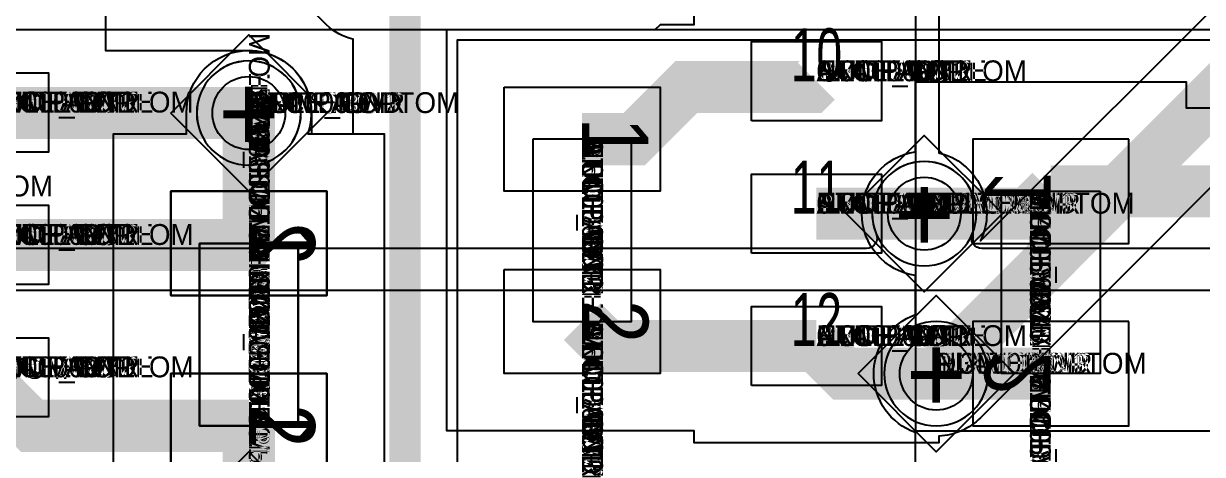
# Model space of a CAD drawing. Extents: x 0 to 323, y 0 to 320.
# Drawn here: x 74.35 to 85.67, y 238.28 to 242.41 of the extents above; entities that cross this region are included whole.
import ezdxf
from ezdxf.enums import TextEntityAlignment as Align

# ---------------------------------------------------------------- set-up
doc = ezdxf.new("R2010")
doc.units = 0
doc.header["$MEASUREMENT"] = 0
doc.layers.get('0').update_dxf_attribs({"linetype": 'CONTINUOUS'})
for name, color, linetype in [('CDN_FIGURES', 7, 'CONTINUOUS'), ('ETCH_BOTTOM', 7, 'CONTINUOUS'), ('ETCH_GND', 3, 'CONTINUOUS'), ('ETCH_INT1', 4, 'CONTINUOUS'), ('ETCH_INT2', 5, 'CONTINUOUS'), ('ETCH_PWR', 6, 'CONTINUOUS'), ('ETCH_TOP', 2, 'CONTINUOUS'), ('MANUFACTURING_NCLEGEND-1-6', 8, 'CONTINUOUS'), ('PACKAGE_GEOMETRY_ASSEMBLY_TOP', 11, 'CONTINUOUS'), ('PACKAGE_GEOMETRY_PIN_NUMBER', 9, 'CONTINUOUS')]:
    doc.layers.add(name, color=color, linetype=linetype)

# ---------------------------------------------------------------- blocks, each defined once
blk = doc.blocks.new('PAD_INFO')
for tag in ['SHAPE_TYPE', 'PAD_HEIGHT', 'PAD_LAYER', 'PAD_TYPE', 'PAD_WIDTH']:
    blk.add_attdef(tag, (0, 0), '', height=0.2)
at = {"flags": 2}
blk.add_attdef('CDN_TYPE', (0, 0), '', height=0.2, dxfattribs=at)
blk = doc.blocks.new('DRILL_INFO')
at = {"flags": 2}
blk.add_attdef('CDN_TYPE', (0, 0), '', height=0.2, dxfattribs=at)
for tag in ['FSHAPE', 'FCHAR', 'DRILL_HEIGHT', 'DIAMETER', 'PLATED', 'DRILL_WIDTH']:
    blk.add_attdef(tag, (0, 0), '', height=0.2)
blk = doc.blocks.new('VIA0700X0300')
at = {"layer": 'ETCH_BOTTOM'}
blk.add_circle((0, 0), 0.35, dxfattribs=at)
at = {"layer": 'ETCH_GND'}
blk.add_circle((0, 0), 0.35, dxfattribs=at)
at = {"layer": 'ETCH_INT1'}
blk.add_circle((0, 0), 0.35, dxfattribs=at)
at = {"layer": 'ETCH_INT2'}
blk.add_circle((0, 0), 0.35, dxfattribs=at)
at = {"layer": 'ETCH_PWR'}
blk.add_circle((0, 0), 0.35, dxfattribs=at)
at = {"layer": 'ETCH_TOP'}
blk.add_circle((0, 0), 0.35, dxfattribs=at)
ref = blk.add_blockref('PAD_INFO', (0, 0))
ref.add_attrib('PAD_LAYER', 'ETCH_TOP', (0, 0), dxfattribs={"height": 0.2})
ref.add_attrib('SHAPE_TYPE', 'NULL', (0, 0), dxfattribs={"height": 0.2})
ref.add_attrib('PAD_TYPE', 'ANTIPAD', (0, 0), dxfattribs={"height": 0.2})
ref.add_attrib('PAD_WIDTH', '0.000000', (0, 0), dxfattribs={"height": 0.2})
ref.add_attrib('PAD_HEIGHT', '0.000000', (0, 0), dxfattribs={"height": 0.2})
ref = blk.add_blockref('PAD_INFO', (0, 0))
ref.add_attrib('PAD_LAYER', 'ETCH_GND', (0, 0), dxfattribs={"height": 0.2})
ref.add_attrib('SHAPE_TYPE', 'NULL', (0, 0), dxfattribs={"height": 0.2})
ref.add_attrib('PAD_TYPE', 'ANTIPAD', (0, 0), dxfattribs={"height": 0.2})
ref.add_attrib('PAD_WIDTH', '0.000000', (0, 0), dxfattribs={"height": 0.2})
ref.add_attrib('PAD_HEIGHT', '0.000000', (0, 0), dxfattribs={"height": 0.2})
ref = blk.add_blockref('PAD_INFO', (0, 0))
ref.add_attrib('PAD_LAYER', 'ETCH_INT1', (0, 0), dxfattribs={"height": 0.2})
ref.add_attrib('SHAPE_TYPE', 'NULL', (0, 0), dxfattribs={"height": 0.2})
ref.add_attrib('PAD_TYPE', 'ANTIPAD', (0, 0), dxfattribs={"height": 0.2})
ref.add_attrib('PAD_WIDTH', '0.000000', (0, 0), dxfattribs={"height": 0.2})
ref.add_attrib('PAD_HEIGHT', '0.000000', (0, 0), dxfattribs={"height": 0.2})
ref = blk.add_blockref('PAD_INFO', (0, 0))
ref.add_attrib('PAD_LAYER', 'ETCH_INT2', (0, 0), dxfattribs={"height": 0.2})
ref.add_attrib('SHAPE_TYPE', 'NULL', (0, 0), dxfattribs={"height": 0.2})
ref.add_attrib('PAD_TYPE', 'ANTIPAD', (0, 0), dxfattribs={"height": 0.2})
ref.add_attrib('PAD_WIDTH', '0.000000', (0, 0), dxfattribs={"height": 0.2})
ref.add_attrib('PAD_HEIGHT', '0.000000', (0, 0), dxfattribs={"height": 0.2})
ref = blk.add_blockref('PAD_INFO', (0, 0))
ref.add_attrib('PAD_LAYER', 'ETCH_PWR', (0, 0), dxfattribs={"height": 0.2})
ref.add_attrib('SHAPE_TYPE', 'NULL', (0, 0), dxfattribs={"height": 0.2})
ref.add_attrib('PAD_TYPE', 'ANTIPAD', (0, 0), dxfattribs={"height": 0.2})
ref.add_attrib('PAD_WIDTH', '0.000000', (0, 0), dxfattribs={"height": 0.2})
ref.add_attrib('PAD_HEIGHT', '0.000000', (0, 0), dxfattribs={"height": 0.2})
ref = blk.add_blockref('PAD_INFO', (0, 0))
ref.add_attrib('PAD_LAYER', 'ETCH_BOTTOM', (0, 0), dxfattribs={"height": 0.2})
ref.add_attrib('SHAPE_TYPE', 'NULL', (0, 0), dxfattribs={"height": 0.2})
ref.add_attrib('PAD_TYPE', 'ANTIPAD', (0, 0), dxfattribs={"height": 0.2})
ref.add_attrib('PAD_WIDTH', '0.000000', (0, 0), dxfattribs={"height": 0.2})
ref.add_attrib('PAD_HEIGHT', '0.000000', (0, 0), dxfattribs={"height": 0.2})
ref = blk.add_blockref('PAD_INFO', (0, 0))
ref.add_attrib('PAD_LAYER', 'ETCH_TOP', (0, 0), dxfattribs={"height": 0.2})
ref.add_attrib('SHAPE_TYPE', 'NULL', (0, 0), dxfattribs={"height": 0.2})
ref.add_attrib('PAD_TYPE', 'THERMAL', (0, 0), dxfattribs={"height": 0.2})
ref.add_attrib('PAD_WIDTH', '0.000000', (0, 0), dxfattribs={"height": 0.2})
ref.add_attrib('PAD_HEIGHT', '0.000000', (0, 0), dxfattribs={"height": 0.2})
ref = blk.add_blockref('PAD_INFO', (0, 0))
ref.add_attrib('PAD_LAYER', 'ETCH_GND', (0, 0), dxfattribs={"height": 0.2})
ref.add_attrib('SHAPE_TYPE', 'NULL', (0, 0), dxfattribs={"height": 0.2})
ref.add_attrib('PAD_TYPE', 'THERMAL', (0, 0), dxfattribs={"height": 0.2})
ref.add_attrib('PAD_WIDTH', '0.000000', (0, 0), dxfattribs={"height": 0.2})
ref.add_attrib('PAD_HEIGHT', '0.000000', (0, 0), dxfattribs={"height": 0.2})
ref = blk.add_blockref('PAD_INFO', (0, 0))
ref.add_attrib('PAD_LAYER', 'ETCH_INT1', (0, 0), dxfattribs={"height": 0.2})
ref.add_attrib('SHAPE_TYPE', 'NULL', (0, 0), dxfattribs={"height": 0.2})
ref.add_attrib('PAD_TYPE', 'THERMAL', (0, 0), dxfattribs={"height": 0.2})
ref.add_attrib('PAD_WIDTH', '0.000000', (0, 0), dxfattribs={"height": 0.2})
ref.add_attrib('PAD_HEIGHT', '0.000000', (0, 0), dxfattribs={"height": 0.2})
ref = blk.add_blockref('PAD_INFO', (0, 0))
ref.add_attrib('PAD_LAYER', 'ETCH_INT2', (0, 0), dxfattribs={"height": 0.2})
ref.add_attrib('SHAPE_TYPE', 'NULL', (0, 0), dxfattribs={"height": 0.2})
ref.add_attrib('PAD_TYPE', 'THERMAL', (0, 0), dxfattribs={"height": 0.2})
ref.add_attrib('PAD_WIDTH', '0.000000', (0, 0), dxfattribs={"height": 0.2})
ref.add_attrib('PAD_HEIGHT', '0.000000', (0, 0), dxfattribs={"height": 0.2})
ref = blk.add_blockref('PAD_INFO', (0, 0))
ref.add_attrib('PAD_LAYER', 'ETCH_PWR', (0, 0), dxfattribs={"height": 0.2})
ref.add_attrib('SHAPE_TYPE', 'NULL', (0, 0), dxfattribs={"height": 0.2})
ref.add_attrib('PAD_TYPE', 'THERMAL', (0, 0), dxfattribs={"height": 0.2})
ref.add_attrib('PAD_WIDTH', '0.000000', (0, 0), dxfattribs={"height": 0.2})
ref.add_attrib('PAD_HEIGHT', '0.000000', (0, 0), dxfattribs={"height": 0.2})
ref = blk.add_blockref('PAD_INFO', (0, 0))
ref.add_attrib('PAD_LAYER', 'ETCH_BOTTOM', (0, 0), dxfattribs={"height": 0.2})
ref.add_attrib('SHAPE_TYPE', 'NULL', (0, 0), dxfattribs={"height": 0.2})
ref.add_attrib('PAD_TYPE', 'THERMAL', (0, 0), dxfattribs={"height": 0.2})
ref.add_attrib('PAD_WIDTH', '0.000000', (0, 0), dxfattribs={"height": 0.2})
ref.add_attrib('PAD_HEIGHT', '0.000000', (0, 0), dxfattribs={"height": 0.2})
ref = blk.add_blockref('PAD_INFO', (0, 0))
ref.add_attrib('PAD_LAYER', 'ETCH_TOP', (0, 0), dxfattribs={"height": 0.2})
ref.add_attrib('SHAPE_TYPE', 'CIRCLE', (0, 0), dxfattribs={"height": 0.2})
ref.add_attrib('PAD_TYPE', 'REGULAR', (0, 0), dxfattribs={"height": 0.2})
ref.add_attrib('PAD_WIDTH', '0.700000', (0, 0), dxfattribs={"height": 0.2})
ref.add_attrib('PAD_HEIGHT', '0.700000', (0, 0), dxfattribs={"height": 0.2})
ref = blk.add_blockref('PAD_INFO', (0, 0))
ref.add_attrib('PAD_LAYER', 'ETCH_GND', (0, 0), dxfattribs={"height": 0.2})
ref.add_attrib('SHAPE_TYPE', 'CIRCLE', (0, 0), dxfattribs={"height": 0.2})
ref.add_attrib('PAD_TYPE', 'REGULAR', (0, 0), dxfattribs={"height": 0.2})
ref.add_attrib('PAD_WIDTH', '0.700000', (0, 0), dxfattribs={"height": 0.2})
ref.add_attrib('PAD_HEIGHT', '0.700000', (0, 0), dxfattribs={"height": 0.2})
ref = blk.add_blockref('PAD_INFO', (0, 0))
ref.add_attrib('PAD_LAYER', 'ETCH_INT1', (0, 0), dxfattribs={"height": 0.2})
ref.add_attrib('SHAPE_TYPE', 'CIRCLE', (0, 0), dxfattribs={"height": 0.2})
ref.add_attrib('PAD_TYPE', 'REGULAR', (0, 0), dxfattribs={"height": 0.2})
ref.add_attrib('PAD_WIDTH', '0.700000', (0, 0), dxfattribs={"height": 0.2})
ref.add_attrib('PAD_HEIGHT', '0.700000', (0, 0), dxfattribs={"height": 0.2})
ref = blk.add_blockref('PAD_INFO', (0, 0))
ref.add_attrib('PAD_LAYER', 'ETCH_INT2', (0, 0), dxfattribs={"height": 0.2})
ref.add_attrib('SHAPE_TYPE', 'CIRCLE', (0, 0), dxfattribs={"height": 0.2})
ref.add_attrib('PAD_TYPE', 'REGULAR', (0, 0), dxfattribs={"height": 0.2})
ref.add_attrib('PAD_WIDTH', '0.700000', (0, 0), dxfattribs={"height": 0.2})
ref.add_attrib('PAD_HEIGHT', '0.700000', (0, 0), dxfattribs={"height": 0.2})
ref = blk.add_blockref('PAD_INFO', (0, 0))
ref.add_attrib('PAD_LAYER', 'ETCH_PWR', (0, 0), dxfattribs={"height": 0.2})
ref.add_attrib('SHAPE_TYPE', 'CIRCLE', (0, 0), dxfattribs={"height": 0.2})
ref.add_attrib('PAD_TYPE', 'REGULAR', (0, 0), dxfattribs={"height": 0.2})
ref.add_attrib('PAD_WIDTH', '0.700000', (0, 0), dxfattribs={"height": 0.2})
ref.add_attrib('PAD_HEIGHT', '0.700000', (0, 0), dxfattribs={"height": 0.2})
ref = blk.add_blockref('PAD_INFO', (0, 0))
ref.add_attrib('PAD_LAYER', 'ETCH_BOTTOM', (0, 0), dxfattribs={"height": 0.2})
ref.add_attrib('SHAPE_TYPE', 'CIRCLE', (0, 0), dxfattribs={"height": 0.2})
ref.add_attrib('PAD_TYPE', 'REGULAR', (0, 0), dxfattribs={"height": 0.2})
ref.add_attrib('PAD_WIDTH', '0.700000', (0, 0), dxfattribs={"height": 0.2})
ref.add_attrib('PAD_HEIGHT', '0.700000', (0, 0), dxfattribs={"height": 0.2})
ref = blk.add_blockref('DRILL_INFO', (0, 0))
ref.add_attrib('DIAMETER', '0.300000', (0, 0), dxfattribs={"height": 0.2})
ref.add_attrib('PLATED', 'PLATED', (0, 0), dxfattribs={"height": 0.2})
ref.add_attrib('FSHAPE', 'DIAMOND', (0, 0), dxfattribs={"height": 0.2})
ref.add_attrib('FCHAR', '+', (0, 0), dxfattribs={"height": 0.2})
ref.add_attrib('DRILL_WIDTH', '1.500000', (0, 0), dxfattribs={"height": 0.2})
ref.add_attrib('DRILL_HEIGHT', '1.500000', (0, 0), dxfattribs={"height": 0.2})
for tag in ['CDN_TYPE', 'PIN']:
    blk.add_attdef(tag, (0, 0), '', height=0.2)
at = {"flags": 2}
for tag in ['PSTKNAME', 'BBV']:
    blk.add_attdef(tag, (0, 0), '', height=0.2, dxfattribs=at)
blk = doc.blocks.new('FIGURE_DIAMOND')
at = {"layer": 'CDN_FIGURES'}
blk.add_lwpolyline([(-0.5, 0), (0, 0.5), (0.5, 0), (0, -0.5)], close=True, dxfattribs=at)
blk = doc.blocks.new('RC1000X1500TS')
at = {"layer": 'ETCH_TOP'}
blk.add_lwpolyline([(-0.5, -0.75), (-0.5, 0.75), (0.5, 0.75), (0.5, -0.75)], close=True, dxfattribs=at)
ref = blk.add_blockref('PAD_INFO', (0, 0))
ref.add_attrib('PAD_LAYER', 'ETCH_TOP', (0, 0), dxfattribs={"height": 0.2})
ref.add_attrib('SHAPE_TYPE', 'NULL', (0, 0), dxfattribs={"height": 0.2})
ref.add_attrib('PAD_TYPE', 'ANTIPAD', (0, 0), dxfattribs={"height": 0.2})
ref.add_attrib('PAD_WIDTH', '0.000000', (0, 0), dxfattribs={"height": 0.2})
ref.add_attrib('PAD_HEIGHT', '0.000000', (0, 0), dxfattribs={"height": 0.2})
ref = blk.add_blockref('PAD_INFO', (0, 0))
ref.add_attrib('PAD_LAYER', 'ETCH_GND', (0, 0), dxfattribs={"height": 0.2})
ref.add_attrib('SHAPE_TYPE', 'NULL', (0, 0), dxfattribs={"height": 0.2})
ref.add_attrib('PAD_TYPE', 'ANTIPAD', (0, 0), dxfattribs={"height": 0.2})
ref.add_attrib('PAD_WIDTH', '0.000000', (0, 0), dxfattribs={"height": 0.2})
ref.add_attrib('PAD_HEIGHT', '0.000000', (0, 0), dxfattribs={"height": 0.2})
ref = blk.add_blockref('PAD_INFO', (0, 0))
ref.add_attrib('PAD_LAYER', 'ETCH_INT1', (0, 0), dxfattribs={"height": 0.2})
ref.add_attrib('SHAPE_TYPE', 'NULL', (0, 0), dxfattribs={"height": 0.2})
ref.add_attrib('PAD_TYPE', 'ANTIPAD', (0, 0), dxfattribs={"height": 0.2})
ref.add_attrib('PAD_WIDTH', '0.000000', (0, 0), dxfattribs={"height": 0.2})
ref.add_attrib('PAD_HEIGHT', '0.000000', (0, 0), dxfattribs={"height": 0.2})
ref = blk.add_blockref('PAD_INFO', (0, 0))
ref.add_attrib('PAD_LAYER', 'ETCH_INT2', (0, 0), dxfattribs={"height": 0.2})
ref.add_attrib('SHAPE_TYPE', 'NULL', (0, 0), dxfattribs={"height": 0.2})
ref.add_attrib('PAD_TYPE', 'ANTIPAD', (0, 0), dxfattribs={"height": 0.2})
ref.add_attrib('PAD_WIDTH', '0.000000', (0, 0), dxfattribs={"height": 0.2})
ref.add_attrib('PAD_HEIGHT', '0.000000', (0, 0), dxfattribs={"height": 0.2})
ref = blk.add_blockref('PAD_INFO', (0, 0))
ref.add_attrib('PAD_LAYER', 'ETCH_PWR', (0, 0), dxfattribs={"height": 0.2})
ref.add_attrib('SHAPE_TYPE', 'NULL', (0, 0), dxfattribs={"height": 0.2})
ref.add_attrib('PAD_TYPE', 'ANTIPAD', (0, 0), dxfattribs={"height": 0.2})
ref.add_attrib('PAD_WIDTH', '0.000000', (0, 0), dxfattribs={"height": 0.2})
ref.add_attrib('PAD_HEIGHT', '0.000000', (0, 0), dxfattribs={"height": 0.2})
ref = blk.add_blockref('PAD_INFO', (0, 0))
ref.add_attrib('PAD_LAYER', 'ETCH_BOTTOM', (0, 0), dxfattribs={"height": 0.2})
ref.add_attrib('SHAPE_TYPE', 'NULL', (0, 0), dxfattribs={"height": 0.2})
ref.add_attrib('PAD_TYPE', 'ANTIPAD', (0, 0), dxfattribs={"height": 0.2})
ref.add_attrib('PAD_WIDTH', '0.000000', (0, 0), dxfattribs={"height": 0.2})
ref.add_attrib('PAD_HEIGHT', '0.000000', (0, 0), dxfattribs={"height": 0.2})
ref = blk.add_blockref('PAD_INFO', (0, 0))
ref.add_attrib('PAD_LAYER', 'ETCH_TOP', (0, 0), dxfattribs={"height": 0.2})
ref.add_attrib('SHAPE_TYPE', 'NULL', (0, 0), dxfattribs={"height": 0.2})
ref.add_attrib('PAD_TYPE', 'THERMAL', (0, 0), dxfattribs={"height": 0.2})
ref.add_attrib('PAD_WIDTH', '0.000000', (0, 0), dxfattribs={"height": 0.2})
ref.add_attrib('PAD_HEIGHT', '0.000000', (0, 0), dxfattribs={"height": 0.2})
ref = blk.add_blockref('PAD_INFO', (0, 0))
ref.add_attrib('PAD_LAYER', 'ETCH_GND', (0, 0), dxfattribs={"height": 0.2})
ref.add_attrib('SHAPE_TYPE', 'NULL', (0, 0), dxfattribs={"height": 0.2})
ref.add_attrib('PAD_TYPE', 'THERMAL', (0, 0), dxfattribs={"height": 0.2})
ref.add_attrib('PAD_WIDTH', '0.000000', (0, 0), dxfattribs={"height": 0.2})
ref.add_attrib('PAD_HEIGHT', '0.000000', (0, 0), dxfattribs={"height": 0.2})
ref = blk.add_blockref('PAD_INFO', (0, 0))
ref.add_attrib('PAD_LAYER', 'ETCH_INT1', (0, 0), dxfattribs={"height": 0.2})
ref.add_attrib('SHAPE_TYPE', 'NULL', (0, 0), dxfattribs={"height": 0.2})
ref.add_attrib('PAD_TYPE', 'THERMAL', (0, 0), dxfattribs={"height": 0.2})
ref.add_attrib('PAD_WIDTH', '0.000000', (0, 0), dxfattribs={"height": 0.2})
ref.add_attrib('PAD_HEIGHT', '0.000000', (0, 0), dxfattribs={"height": 0.2})
ref = blk.add_blockref('PAD_INFO', (0, 0))
ref.add_attrib('PAD_LAYER', 'ETCH_INT2', (0, 0), dxfattribs={"height": 0.2})
ref.add_attrib('SHAPE_TYPE', 'NULL', (0, 0), dxfattribs={"height": 0.2})
ref.add_attrib('PAD_TYPE', 'THERMAL', (0, 0), dxfattribs={"height": 0.2})
ref.add_attrib('PAD_WIDTH', '0.000000', (0, 0), dxfattribs={"height": 0.2})
ref.add_attrib('PAD_HEIGHT', '0.000000', (0, 0), dxfattribs={"height": 0.2})
ref = blk.add_blockref('PAD_INFO', (0, 0))
ref.add_attrib('PAD_LAYER', 'ETCH_PWR', (0, 0), dxfattribs={"height": 0.2})
ref.add_attrib('SHAPE_TYPE', 'NULL', (0, 0), dxfattribs={"height": 0.2})
ref.add_attrib('PAD_TYPE', 'THERMAL', (0, 0), dxfattribs={"height": 0.2})
ref.add_attrib('PAD_WIDTH', '0.000000', (0, 0), dxfattribs={"height": 0.2})
ref.add_attrib('PAD_HEIGHT', '0.000000', (0, 0), dxfattribs={"height": 0.2})
ref = blk.add_blockref('PAD_INFO', (0, 0))
ref.add_attrib('PAD_LAYER', 'ETCH_BOTTOM', (0, 0), dxfattribs={"height": 0.2})
ref.add_attrib('SHAPE_TYPE', 'NULL', (0, 0), dxfattribs={"height": 0.2})
ref.add_attrib('PAD_TYPE', 'THERMAL', (0, 0), dxfattribs={"height": 0.2})
ref.add_attrib('PAD_WIDTH', '0.000000', (0, 0), dxfattribs={"height": 0.2})
ref.add_attrib('PAD_HEIGHT', '0.000000', (0, 0), dxfattribs={"height": 0.2})
ref = blk.add_blockref('PAD_INFO', (0, 0))
ref.add_attrib('PAD_LAYER', 'ETCH_GND', (0, 0), dxfattribs={"height": 0.2})
ref.add_attrib('SHAPE_TYPE', 'NULL', (0, 0), dxfattribs={"height": 0.2})
ref.add_attrib('PAD_TYPE', 'REGULAR', (0, 0), dxfattribs={"height": 0.2})
ref.add_attrib('PAD_WIDTH', '0.000000', (0, 0), dxfattribs={"height": 0.2})
ref.add_attrib('PAD_HEIGHT', '0.000000', (0, 0), dxfattribs={"height": 0.2})
ref = blk.add_blockref('PAD_INFO', (0, 0))
ref.add_attrib('PAD_LAYER', 'ETCH_INT1', (0, 0), dxfattribs={"height": 0.2})
ref.add_attrib('SHAPE_TYPE', 'NULL', (0, 0), dxfattribs={"height": 0.2})
ref.add_attrib('PAD_TYPE', 'REGULAR', (0, 0), dxfattribs={"height": 0.2})
ref.add_attrib('PAD_WIDTH', '0.000000', (0, 0), dxfattribs={"height": 0.2})
ref.add_attrib('PAD_HEIGHT', '0.000000', (0, 0), dxfattribs={"height": 0.2})
ref = blk.add_blockref('PAD_INFO', (0, 0))
ref.add_attrib('PAD_LAYER', 'ETCH_INT2', (0, 0), dxfattribs={"height": 0.2})
ref.add_attrib('SHAPE_TYPE', 'NULL', (0, 0), dxfattribs={"height": 0.2})
ref.add_attrib('PAD_TYPE', 'REGULAR', (0, 0), dxfattribs={"height": 0.2})
ref.add_attrib('PAD_WIDTH', '0.000000', (0, 0), dxfattribs={"height": 0.2})
ref.add_attrib('PAD_HEIGHT', '0.000000', (0, 0), dxfattribs={"height": 0.2})
ref = blk.add_blockref('PAD_INFO', (0, 0))
ref.add_attrib('PAD_LAYER', 'ETCH_PWR', (0, 0), dxfattribs={"height": 0.2})
ref.add_attrib('SHAPE_TYPE', 'NULL', (0, 0), dxfattribs={"height": 0.2})
ref.add_attrib('PAD_TYPE', 'REGULAR', (0, 0), dxfattribs={"height": 0.2})
ref.add_attrib('PAD_WIDTH', '0.000000', (0, 0), dxfattribs={"height": 0.2})
ref.add_attrib('PAD_HEIGHT', '0.000000', (0, 0), dxfattribs={"height": 0.2})
ref = blk.add_blockref('PAD_INFO', (0, 0))
ref.add_attrib('PAD_LAYER', 'ETCH_BOTTOM', (0, 0), dxfattribs={"height": 0.2})
ref.add_attrib('SHAPE_TYPE', 'NULL', (0, 0), dxfattribs={"height": 0.2})
ref.add_attrib('PAD_TYPE', 'REGULAR', (0, 0), dxfattribs={"height": 0.2})
ref.add_attrib('PAD_WIDTH', '0.000000', (0, 0), dxfattribs={"height": 0.2})
ref.add_attrib('PAD_HEIGHT', '0.000000', (0, 0), dxfattribs={"height": 0.2})
ref = blk.add_blockref('DRILL_INFO', (0, 0))
ref.add_attrib('DIAMETER', '0.000000', (0, 0), dxfattribs={"height": 0.2})
ref.add_attrib('PLATED', 'PLATED', (0, 0), dxfattribs={"height": 0.2})
ref.add_attrib('FSHAPE', 'NULL', (0, 0), dxfattribs={"height": 0.2})
ref.add_attrib('DRILL_WIDTH', '0.000000', (0, 0), dxfattribs={"height": 0.2})
ref.add_attrib('DRILL_HEIGHT', '0.000000', (0, 0), dxfattribs={"height": 0.2})
ref = blk.add_blockref('PAD_INFO', (0, 0))
ref.add_attrib('PAD_LAYER', 'ETCH_TOP', (0, 0), dxfattribs={"height": 0.2})
ref.add_attrib('SHAPE_TYPE', 'RECTANGLE', (0, 0), dxfattribs={"height": 0.2})
ref.add_attrib('PAD_TYPE', 'REGULAR', (0, 0), dxfattribs={"height": 0.2})
ref.add_attrib('PAD_WIDTH', '1.000000', (0, 0), dxfattribs={"height": 0.2})
ref.add_attrib('PAD_HEIGHT', '1.500000', (0, 0), dxfattribs={"height": 0.2})
for tag in ['CDN_TYPE', 'PIN']:
    blk.add_attdef(tag, (0, 0), '', height=0.2)
at = {"flags": 2}
for tag in ['PSTKNAME', 'BBV']:
    blk.add_attdef(tag, (0, 0), '', height=0.2, dxfattribs=at)
blk = doc.blocks.new('F56')
at = {"layer": 'PACKAGE_GEOMETRY_ASSEMBLY_TOP'}
blk.add_lwpolyline([(0, -0.475), (1.75, -0.475), (1.75, 0.475), (0, 0.475)], close=True, dxfattribs=at)
at = {"layer": 'ETCH_TOP'}
ref = blk.add_blockref('RC1000X1500TS', (0, 0), dxfattribs=at)
ref.add_attrib('CDN_TYPE', 'PIN', (0, 0), dxfattribs={"height": 0.2})
ref.add_attrib('PIN', '1', (0, 0), dxfattribs={"height": 0.2})
ref = blk.add_blockref('RC1000X1500TS', (1.75, 0), dxfattribs=at)
ref.add_attrib('CDN_TYPE', 'PIN', (0, 0), dxfattribs={"height": 0.2})
ref.add_attrib('PIN', '2', (0, 0), dxfattribs={"height": 0.2})
at = {"flags": 2}
for tag in ['SYMBOL_TYPE', 'CDN_TYPE', 'REFDES']:
    blk.add_attdef(tag, (0, 0), '', height=0.2, dxfattribs=at)
blk = doc.blocks.new('RC1250X0760TS')
at = {"layer": 'ETCH_TOP'}
blk.add_lwpolyline([(-0.625, -0.38), (-0.625, 0.38), (0.625, 0.38), (0.625, -0.38)], close=True, dxfattribs=at)
ref = blk.add_blockref('PAD_INFO', (0, 0))
ref.add_attrib('PAD_LAYER', 'ETCH_TOP', (0, 0), dxfattribs={"height": 0.2})
ref.add_attrib('SHAPE_TYPE', 'NULL', (0, 0), dxfattribs={"height": 0.2})
ref.add_attrib('PAD_TYPE', 'ANTIPAD', (0, 0), dxfattribs={"height": 0.2})
ref.add_attrib('PAD_WIDTH', '0.000000', (0, 0), dxfattribs={"height": 0.2})
ref.add_attrib('PAD_HEIGHT', '0.000000', (0, 0), dxfattribs={"height": 0.2})
ref = blk.add_blockref('PAD_INFO', (0, 0))
ref.add_attrib('PAD_LAYER', 'ETCH_GND', (0, 0), dxfattribs={"height": 0.2})
ref.add_attrib('SHAPE_TYPE', 'NULL', (0, 0), dxfattribs={"height": 0.2})
ref.add_attrib('PAD_TYPE', 'ANTIPAD', (0, 0), dxfattribs={"height": 0.2})
ref.add_attrib('PAD_WIDTH', '0.000000', (0, 0), dxfattribs={"height": 0.2})
ref.add_attrib('PAD_HEIGHT', '0.000000', (0, 0), dxfattribs={"height": 0.2})
ref = blk.add_blockref('PAD_INFO', (0, 0))
ref.add_attrib('PAD_LAYER', 'ETCH_INT1', (0, 0), dxfattribs={"height": 0.2})
ref.add_attrib('SHAPE_TYPE', 'NULL', (0, 0), dxfattribs={"height": 0.2})
ref.add_attrib('PAD_TYPE', 'ANTIPAD', (0, 0), dxfattribs={"height": 0.2})
ref.add_attrib('PAD_WIDTH', '0.000000', (0, 0), dxfattribs={"height": 0.2})
ref.add_attrib('PAD_HEIGHT', '0.000000', (0, 0), dxfattribs={"height": 0.2})
ref = blk.add_blockref('PAD_INFO', (0, 0))
ref.add_attrib('PAD_LAYER', 'ETCH_INT2', (0, 0), dxfattribs={"height": 0.2})
ref.add_attrib('SHAPE_TYPE', 'NULL', (0, 0), dxfattribs={"height": 0.2})
ref.add_attrib('PAD_TYPE', 'ANTIPAD', (0, 0), dxfattribs={"height": 0.2})
ref.add_attrib('PAD_WIDTH', '0.000000', (0, 0), dxfattribs={"height": 0.2})
ref.add_attrib('PAD_HEIGHT', '0.000000', (0, 0), dxfattribs={"height": 0.2})
ref = blk.add_blockref('PAD_INFO', (0, 0))
ref.add_attrib('PAD_LAYER', 'ETCH_PWR', (0, 0), dxfattribs={"height": 0.2})
ref.add_attrib('SHAPE_TYPE', 'NULL', (0, 0), dxfattribs={"height": 0.2})
ref.add_attrib('PAD_TYPE', 'ANTIPAD', (0, 0), dxfattribs={"height": 0.2})
ref.add_attrib('PAD_WIDTH', '0.000000', (0, 0), dxfattribs={"height": 0.2})
ref.add_attrib('PAD_HEIGHT', '0.000000', (0, 0), dxfattribs={"height": 0.2})
ref = blk.add_blockref('PAD_INFO', (0, 0))
ref.add_attrib('PAD_LAYER', 'ETCH_BOTTOM', (0, 0), dxfattribs={"height": 0.2})
ref.add_attrib('SHAPE_TYPE', 'NULL', (0, 0), dxfattribs={"height": 0.2})
ref.add_attrib('PAD_TYPE', 'ANTIPAD', (0, 0), dxfattribs={"height": 0.2})
ref.add_attrib('PAD_WIDTH', '0.000000', (0, 0), dxfattribs={"height": 0.2})
ref.add_attrib('PAD_HEIGHT', '0.000000', (0, 0), dxfattribs={"height": 0.2})
ref = blk.add_blockref('PAD_INFO', (0, 0))
ref.add_attrib('PAD_LAYER', 'ETCH_TOP', (0, 0), dxfattribs={"height": 0.2})
ref.add_attrib('SHAPE_TYPE', 'NULL', (0, 0), dxfattribs={"height": 0.2})
ref.add_attrib('PAD_TYPE', 'THERMAL', (0, 0), dxfattribs={"height": 0.2})
ref.add_attrib('PAD_WIDTH', '0.000000', (0, 0), dxfattribs={"height": 0.2})
ref.add_attrib('PAD_HEIGHT', '0.000000', (0, 0), dxfattribs={"height": 0.2})
ref = blk.add_blockref('PAD_INFO', (0, 0))
ref.add_attrib('PAD_LAYER', 'ETCH_GND', (0, 0), dxfattribs={"height": 0.2})
ref.add_attrib('SHAPE_TYPE', 'NULL', (0, 0), dxfattribs={"height": 0.2})
ref.add_attrib('PAD_TYPE', 'THERMAL', (0, 0), dxfattribs={"height": 0.2})
ref.add_attrib('PAD_WIDTH', '0.000000', (0, 0), dxfattribs={"height": 0.2})
ref.add_attrib('PAD_HEIGHT', '0.000000', (0, 0), dxfattribs={"height": 0.2})
ref = blk.add_blockref('PAD_INFO', (0, 0))
ref.add_attrib('PAD_LAYER', 'ETCH_INT1', (0, 0), dxfattribs={"height": 0.2})
ref.add_attrib('SHAPE_TYPE', 'NULL', (0, 0), dxfattribs={"height": 0.2})
ref.add_attrib('PAD_TYPE', 'THERMAL', (0, 0), dxfattribs={"height": 0.2})
ref.add_attrib('PAD_WIDTH', '0.000000', (0, 0), dxfattribs={"height": 0.2})
ref.add_attrib('PAD_HEIGHT', '0.000000', (0, 0), dxfattribs={"height": 0.2})
ref = blk.add_blockref('PAD_INFO', (0, 0))
ref.add_attrib('PAD_LAYER', 'ETCH_INT2', (0, 0), dxfattribs={"height": 0.2})
ref.add_attrib('SHAPE_TYPE', 'NULL', (0, 0), dxfattribs={"height": 0.2})
ref.add_attrib('PAD_TYPE', 'THERMAL', (0, 0), dxfattribs={"height": 0.2})
ref.add_attrib('PAD_WIDTH', '0.000000', (0, 0), dxfattribs={"height": 0.2})
ref.add_attrib('PAD_HEIGHT', '0.000000', (0, 0), dxfattribs={"height": 0.2})
ref = blk.add_blockref('PAD_INFO', (0, 0))
ref.add_attrib('PAD_LAYER', 'ETCH_PWR', (0, 0), dxfattribs={"height": 0.2})
ref.add_attrib('SHAPE_TYPE', 'NULL', (0, 0), dxfattribs={"height": 0.2})
ref.add_attrib('PAD_TYPE', 'THERMAL', (0, 0), dxfattribs={"height": 0.2})
ref.add_attrib('PAD_WIDTH', '0.000000', (0, 0), dxfattribs={"height": 0.2})
ref.add_attrib('PAD_HEIGHT', '0.000000', (0, 0), dxfattribs={"height": 0.2})
ref = blk.add_blockref('PAD_INFO', (0, 0))
ref.add_attrib('PAD_LAYER', 'ETCH_BOTTOM', (0, 0), dxfattribs={"height": 0.2})
ref.add_attrib('SHAPE_TYPE', 'NULL', (0, 0), dxfattribs={"height": 0.2})
ref.add_attrib('PAD_TYPE', 'THERMAL', (0, 0), dxfattribs={"height": 0.2})
ref.add_attrib('PAD_WIDTH', '0.000000', (0, 0), dxfattribs={"height": 0.2})
ref.add_attrib('PAD_HEIGHT', '0.000000', (0, 0), dxfattribs={"height": 0.2})
ref = blk.add_blockref('PAD_INFO', (0, 0))
ref.add_attrib('PAD_LAYER', 'ETCH_TOP', (0, 0), dxfattribs={"height": 0.2})
ref.add_attrib('SHAPE_TYPE', 'RECTANGLE', (0, 0), dxfattribs={"height": 0.2})
ref.add_attrib('PAD_TYPE', 'REGULAR', (0, 0), dxfattribs={"height": 0.2})
ref.add_attrib('PAD_WIDTH', '1.250000', (0, 0), dxfattribs={"height": 0.2})
ref.add_attrib('PAD_HEIGHT', '0.760000', (0, 0), dxfattribs={"height": 0.2})
ref = blk.add_blockref('PAD_INFO', (0, 0))
ref.add_attrib('PAD_LAYER', 'ETCH_GND', (0, 0), dxfattribs={"height": 0.2})
ref.add_attrib('SHAPE_TYPE', 'NULL', (0, 0), dxfattribs={"height": 0.2})
ref.add_attrib('PAD_TYPE', 'REGULAR', (0, 0), dxfattribs={"height": 0.2})
ref.add_attrib('PAD_WIDTH', '0.000000', (0, 0), dxfattribs={"height": 0.2})
ref.add_attrib('PAD_HEIGHT', '0.000000', (0, 0), dxfattribs={"height": 0.2})
ref = blk.add_blockref('PAD_INFO', (0, 0))
ref.add_attrib('PAD_LAYER', 'ETCH_INT1', (0, 0), dxfattribs={"height": 0.2})
ref.add_attrib('SHAPE_TYPE', 'NULL', (0, 0), dxfattribs={"height": 0.2})
ref.add_attrib('PAD_TYPE', 'REGULAR', (0, 0), dxfattribs={"height": 0.2})
ref.add_attrib('PAD_WIDTH', '0.000000', (0, 0), dxfattribs={"height": 0.2})
ref.add_attrib('PAD_HEIGHT', '0.000000', (0, 0), dxfattribs={"height": 0.2})
ref = blk.add_blockref('PAD_INFO', (0, 0))
ref.add_attrib('PAD_LAYER', 'ETCH_INT2', (0, 0), dxfattribs={"height": 0.2})
ref.add_attrib('SHAPE_TYPE', 'NULL', (0, 0), dxfattribs={"height": 0.2})
ref.add_attrib('PAD_TYPE', 'REGULAR', (0, 0), dxfattribs={"height": 0.2})
ref.add_attrib('PAD_WIDTH', '0.000000', (0, 0), dxfattribs={"height": 0.2})
ref.add_attrib('PAD_HEIGHT', '0.000000', (0, 0), dxfattribs={"height": 0.2})
ref = blk.add_blockref('PAD_INFO', (0, 0))
ref.add_attrib('PAD_LAYER', 'ETCH_PWR', (0, 0), dxfattribs={"height": 0.2})
ref.add_attrib('SHAPE_TYPE', 'NULL', (0, 0), dxfattribs={"height": 0.2})
ref.add_attrib('PAD_TYPE', 'REGULAR', (0, 0), dxfattribs={"height": 0.2})
ref.add_attrib('PAD_WIDTH', '0.000000', (0, 0), dxfattribs={"height": 0.2})
ref.add_attrib('PAD_HEIGHT', '0.000000', (0, 0), dxfattribs={"height": 0.2})
ref = blk.add_blockref('PAD_INFO', (0, 0))
ref.add_attrib('PAD_LAYER', 'ETCH_BOTTOM', (0, 0), dxfattribs={"height": 0.2})
ref.add_attrib('SHAPE_TYPE', 'NULL', (0, 0), dxfattribs={"height": 0.2})
ref.add_attrib('PAD_TYPE', 'REGULAR', (0, 0), dxfattribs={"height": 0.2})
ref.add_attrib('PAD_WIDTH', '0.000000', (0, 0), dxfattribs={"height": 0.2})
ref.add_attrib('PAD_HEIGHT', '0.000000', (0, 0), dxfattribs={"height": 0.2})
ref = blk.add_blockref('DRILL_INFO', (0, 0))
ref.add_attrib('DIAMETER', '0.000000', (0, 0), dxfattribs={"height": 0.2})
ref.add_attrib('PLATED', 'PLATED', (0, 0), dxfattribs={"height": 0.2})
ref.add_attrib('FSHAPE', 'NULL', (0, 0), dxfattribs={"height": 0.2})
ref.add_attrib('DRILL_WIDTH', '0.000000', (0, 0), dxfattribs={"height": 0.2})
ref.add_attrib('DRILL_HEIGHT', '0.000000', (0, 0), dxfattribs={"height": 0.2})
for tag in ['CDN_TYPE', 'PIN']:
    blk.add_attdef(tag, (0, 0), '', height=0.2)
at = {"flags": 2}
for tag in ['PSTKNAME', 'BBV']:
    blk.add_attdef(tag, (0, 0), '', height=0.2, dxfattribs=at)
blk = doc.blocks.new('SO-24W')
at = {"layer": 'PACKAGE_GEOMETRY_ASSEMBLY_TOP'}
blk.add_lwpolyline([(-3.8, -7.8), (3.8, -7.8), (3.8, 7.8), (-3.8, 7.8)], close=True, dxfattribs=at)
at = {"layer": 'ETCH_TOP'}
ref = blk.add_blockref('RC1250X0760TS', (-4.75, -6.985), dxfattribs=at)
ref.add_attrib('CDN_TYPE', 'PIN', (0, 0), dxfattribs={"height": 0.2})
ref.add_attrib('PIN', '12', (0, 0), dxfattribs={"height": 0.2})
ref = blk.add_blockref('RC1250X0760TS', (-4.75, -4.445), dxfattribs=at)
ref.add_attrib('CDN_TYPE', 'PIN', (0, 0), dxfattribs={"height": 0.2})
ref.add_attrib('PIN', '10', (0, 0), dxfattribs={"height": 0.2})
ref = blk.add_blockref('RC1250X0760TS', (-4.75, -5.715), dxfattribs=at)
ref.add_attrib('CDN_TYPE', 'PIN', (0, 0), dxfattribs={"height": 0.2})
ref.add_attrib('PIN', '11', (0, 0), dxfattribs={"height": 0.2})
ref = blk.add_blockref('RC1250X0760TS', (4.75, -6.985), dxfattribs=at)
ref.add_attrib('CDN_TYPE', 'PIN', (0, 0), dxfattribs={"height": 0.2})
ref.add_attrib('PIN', '13', (0, 0), dxfattribs={"height": 0.2})
ref = blk.add_blockref('RC1250X0760TS', (4.75, -4.445), dxfattribs=at)
ref.add_attrib('CDN_TYPE', 'PIN', (0, 0), dxfattribs={"height": 0.2})
ref.add_attrib('PIN', '15', (0, 0), dxfattribs={"height": 0.2})
ref = blk.add_blockref('RC1250X0760TS', (4.75, -5.715), dxfattribs=at)
ref.add_attrib('CDN_TYPE', 'PIN', (0, 0), dxfattribs={"height": 0.2})
ref.add_attrib('PIN', '14', (0, 0), dxfattribs={"height": 0.2})
at = {"flags": 2}
for tag in ['SYMBOL_TYPE', 'CDN_TYPE', 'REFDES']:
    blk.add_attdef(tag, (0, 0), '', height=0.2, dxfattribs=at)

msp = doc.modelspace()

# ---------------------------------------------------------------- linework, layer by layer
at = {"layer": 'ETCH_BOTTOM'}
for points, format in [([(71.913, 231.406), (74.713, 231.406), (74.713, 229.956, -0.265444), (75.23, 229.66), (77.413, 231.843), (77.413, 234.298), (76.963, 234.748), (76.963, 236.213), (77.513, 236.763), (77.513, 237.505), (77.111, 237.505, -0.919724), (75.915, 237.505), (75.213, 237.505), (75.213, 241.356), (75.913, 241.356), (75.913, 241.555, -1), (77.113, 241.555), (77.113, 241.356), (77.513, 241.356), (77.513, 242.265, -0.147017), (77.259, 242.402), (74.821, 244.84, -1.558206)], "xyb"), ([(41.063, 223.755, 0.3, 0.3, 0), (41.358, 223.46, 0.3, 0.3, 0), (61.568, 223.46, 0.3, 0.3, 0), (65.713, 227.605, 0.3, 0.3, 0), (73.882, 227.605, 0.3, 0.3, 0), (77.913, 231.636, 0.3, 0.3, 0), (77.913, 234.505, 0.3, 0.3, 0), (77.463, 234.955, 0.3, 0.3, 0), (77.463, 236.005, 0.3, 0.3, 0), (78.013, 236.555, 0.3, 0.3, 0), (78.013, 242.655, 0.3, 0.3, 0), (77.913, 242.755, 0.3, 0.3, 0)], "xyseb"), ([(89.77, 242.255), (78.513, 242.255), (78.513, 236.348), (78.057, 235.893, -0.320257), (78.69, 235.806), (79.672, 235.806, -1.241666), (80.663, 235.389), (80.663, 235.07, -0.30157), (81.013, 235.568), (81.013, 236.106), (81.823, 236.106, -0.612319), (82.803, 236.106), (83.613, 236.106), (83.613, 235.568, -0.284117), (83.96, 235.106), (84.483, 235.106, -0.755811), (85.542, 235.106), (86.313, 235.106)], "xyb"), ([(76.513, 240.305, 0.5, 0.5, 0), (76.513, 241.555, 0.5, 0.5, 0)], "xyseb"), ([(90.513, 237.755), (85.413, 237.755), (85.413, 238.005), (84.442, 238.005, -4.573195), (83.983, 238.005), (82.913, 238.005), (82.913, 238.49, -0.707037), (82.913, 239.621), (82.913, 239.996, -0.866944), (82.913, 241.184), (82.913, 241.856), (85.513, 241.856), (85.513, 241.606), (90.513, 241.606)], "xyb"), ([(82.998, 240.59, 0.5, 0.5, 0), (83.998, 240.59, 0.5, 0.5, 0), (84.213, 240.805, 0.5, 0.5, 0)], "xyseb"), ([(84.213, 240.805, 0.5, 0.5, 0), (86.463, 240.805, 0.5, 0.5, 0), (86.713, 240.555, 0.5, 0.5, 0)], "xyseb"), ([(84.213, 239.055, 0.5, 0.5, 0), (83.113, 239.055, 0.5, 0.5, 0)], "xyseb"), ([(76.513, 237.555, 0.5, 0.5, 0), (76.513, 238.555, 0.5, 0.5, 0)], "xyseb")]:
    msp.add_lwpolyline(points, format=format, dxfattribs=at)
at = {"layer": 'ETCH_GND'}
for points in [[(77.013, 241.555, 1), (76.013, 241.555, 1)], [(83.498, 240.59, 1), (82.498, 240.59, 1)], [(83.613, 239.055, 1), (82.613, 239.055, 1)]]:
    msp.add_lwpolyline(points, format="xyb", close=True, dxfattribs=at)
at = {"layer": 'ETCH_INT1'}
msp.add_lwpolyline([(92.396, 242.355), (54.09, 242.355, -13.838604), (53.946, 242.355), (50.327, 242.355, -70.921901), (50.299, 242.355), (46.505, 242.355), (45.205, 241.055), (44.612, 241.055, -5.23602), (44.243, 241.055), (31.095, 241.055)], format="xyb", dxfattribs=at)
for points in [[(77.013, 241.555, 1), (76.013, 241.555, 1)], [(83.498, 240.59, 1), (82.498, 240.59, 1)], [(83.613, 239.055, 1), (82.613, 239.055, 1)]]:
    msp.add_lwpolyline(points, format="xyb", close=True, dxfattribs=at)
at = {"layer": 'ETCH_INT2'}
for points in [[(76.513, 242.056, 1), (76.513, 241.055, 1)], [(83.113, 239.556, 1), (83.113, 238.555, 1)]]:
    msp.add_lwpolyline(points, format="xyb", close=True, dxfattribs=at)
for points in [[(89.923, 240.255), (83.552, 240.255, -0.536477), (83.458, 240.396, 1.50662), (82.537, 240.396, -0.536477), (82.443, 240.255), (73.063, 240.255, -0.646208), (72.987, 240.424, 2.22023), (72.238, 240.424, -0.646208), (72.162, 240.255), (63.813, 240.255), (63.813, 240.306, 0.998801), (62.813, 240.306), (62.812, 240.255), (56.785, 240.255, -0.575908), (56.697, 240.407, 1.724017), (55.829, 240.407, -0.575908), (55.741, 240.255), (44.982, 240.255, -0.536477), (44.888, 240.396, 1.50662), (43.967, 240.396, -0.536477), (43.873, 240.255), (34.348, 240.255, -0.396688)], [(33.932, 239.855), (53.561, 239.855, -0.675262), (53.631, 239.681, 2.482954), (54.324, 239.681, -0.675262), (54.395, 239.855), (63.094, 239.855), (63.104, 239.851, 0.21829), (63.521, 239.851), (63.531, 239.855), (99.447, 239.855, -0.598836)]]:
    msp.add_lwpolyline(points, format="xyb", dxfattribs=at)
at = {"layer": 'ETCH_PWR'}
for points in [[(77.013, 241.555, 1), (76.013, 241.555, 1)], [(83.498, 240.59, 1), (82.498, 240.59, 1)], [(83.613, 239.055, 1), (82.613, 239.055, 1)]]:
    msp.add_lwpolyline(points, format="xyb", close=True, dxfattribs=at)
at = {"layer": 'ETCH_TOP'}
for points, format in [([(86.288, 249.731), (84.614, 251.405), (83.36, 251.405, -0.432568), (83.387, 250.531), (83.182, 250.326, -0.024878), (83.138, 250.286), (83.138, 246.264, -0.859603), (83.138, 245.077), (83.138, 241.174, -0.47842), (83.538, 240.33), (86.113, 242.904)], "xyb"), ([(87.313, 242.407), (83.537, 238.631, -0.188062), (83.138, 238.456), (83.138, 238.39), (80.788, 238.39), (80.788, 238.505), (78.413, 238.505), (78.413, 242.356), (80.414, 242.356), (80.464, 242.406), (80.788, 242.406), (80.788, 250.755)], "xyb"), ([(75.138, 244.871), (75.138, 242.156), (76.513, 242.156, -0.517568), (77.078, 241.356), (77.813, 241.356), (77.813, 237.505), (77.111, 237.505, -0.919724), (75.915, 237.505), (75.213, 237.505), (75.213, 237.955), (74.179, 237.955)], "xyb"), ([(86.713, 243.855, 0.5, 0.5, 0), (86.713, 242.655, 0.5, 0.5, 0), (83.113, 239.055, 0.5, 0.5, 0)], "xyseb"), ([(81.963, 241.86, 0.5, 0.5, 0), (81.908, 241.805, 0.5, 0.5, 0), (80.713, 241.805, 0.5, 0.5, 0), (80.213, 241.305, 0.5, 0.5, 0), (79.713, 241.305, 0.5, 0.5, 0)], "xyseb"), ([(76.513, 241.555, 0.5, 0.5, 0), (73.968, 241.555, 0.5, 0.5, 0), (73.963, 241.56, 0.5, 0.5, 0)], "xyseb"), ([(81.963, 240.59, 0.5, 0.5, 0), (82.998, 240.59, 0.5, 0.5, 0)], "xyseb"), ([(73.963, 240.29, 0.5, 0.5, 0), (76.498, 240.29, 0.5, 0.5, 0), (76.513, 240.305, 0.5, 0.5, 0)], "xyseb"), ([(81.963, 239.32, 0.5, 0.5, 0), (79.948, 239.32, 0.5, 0.5, 0), (79.713, 239.555, 0.5, 0.5, 0)], "xyseb"), ([(83.113, 239.055, 0.5, 0.5, 0), (82.228, 239.055, 0.5, 0.5, 0), (81.963, 239.32, 0.5, 0.5, 0)], "xyseb"), ([(76.513, 238.555, 0.5, 0.5, 0), (74.428, 238.555, 0.5, 0.5, 0), (73.963, 239.02, 0.5, 0.5, 0)], "xyseb"), ([(76.513, 238.555, 0.5, 0.5, 0), (76.513, 237.555, 0.5, 0.5, 0)], "xyseb")]:
    msp.add_lwpolyline(points, format=format, dxfattribs=at)

# ---------------------------------------------------------------- block references
for p in [(86.713, 246.305), (69.213, 246.005)]:
    msp.add_blockref('SO-24W', p)
at = {"xscale": -1}
for p, rotation in [((76.513, 238.555), 270), ((84.213, 240.805), 90)]:
    msp.add_blockref('F56', p, dxfattribs=dict(at, rotation=rotation))
at = {"rotation": 270}
for p in [(79.713, 241.305), (76.513, 240.305)]:
    msp.add_blockref('F56', p, dxfattribs=at)
at = {"layer": 'ETCH_TOP'}
for p in [(76.513, 241.555), (72.613, 240.755), (82.998, 240.59), (83.113, 239.055), (72.763, 239.005)]:
    msp.add_blockref('VIA0700X0300', p, dxfattribs=at)
at = {"layer": 'MANUFACTURING_NCLEGEND-1-6', "xscale": 1.5, "yscale": 1.5}
for p in [(76.513, 241.555), (82.998, 240.59), (83.113, 239.055), (76.513, 237.555)]:
    msp.add_blockref('FIGURE_DIAMOND', p, dxfattribs=at)

# ---------------------------------------------------------------- texts
at = {"layer": 'MANUFACTURING_NCLEGEND-1-6'}
for p in [(76.513, 241.555), (82.998, 240.59), (83.113, 239.055)]:
    msp.add_text('+', height=0.75, dxfattribs=at).set_placement(p, align=Align.MIDDLE_CENTER)
at = {"layer": 'PACKAGE_GEOMETRY_PIN_NUMBER', "width": 0.649606}
for s, p in [('10', (81.963, 241.86)), ('11', (81.963, 240.59)), ('12', (81.963, 239.32))]:
    msp.add_text(s, height=0.508, dxfattribs=at).set_placement(p, align=Align.CENTER)
at = {"layer": 'PACKAGE_GEOMETRY_PIN_NUMBER', "width": 0.88}
for s, p in [('1', (79.713, 241.305)), ('1', (76.513, 240.305)), ('2', (79.713, 239.555)), ('2', (76.513, 238.555))]:
    msp.add_text(s, height=0.635, rotation=270, dxfattribs=at).set_placement(p, align=Align.CENTER)
at = {"layer": 'PACKAGE_GEOMETRY_PIN_NUMBER', "text_generation_flag": 2, "width": 0.88}
for s, rotation, p in [('1', 90, (84.213, 240.805)), ('2', 270, (76.513, 240.305)), ('2', 90, (84.213, 239.055)), ('1', 270, (76.513, 238.555))]:
    msp.add_text(s, height=0.635, rotation=rotation, dxfattribs=at).set_placement(p, align=Align.CENTER)

doc.saveas('drawing.dxf')
